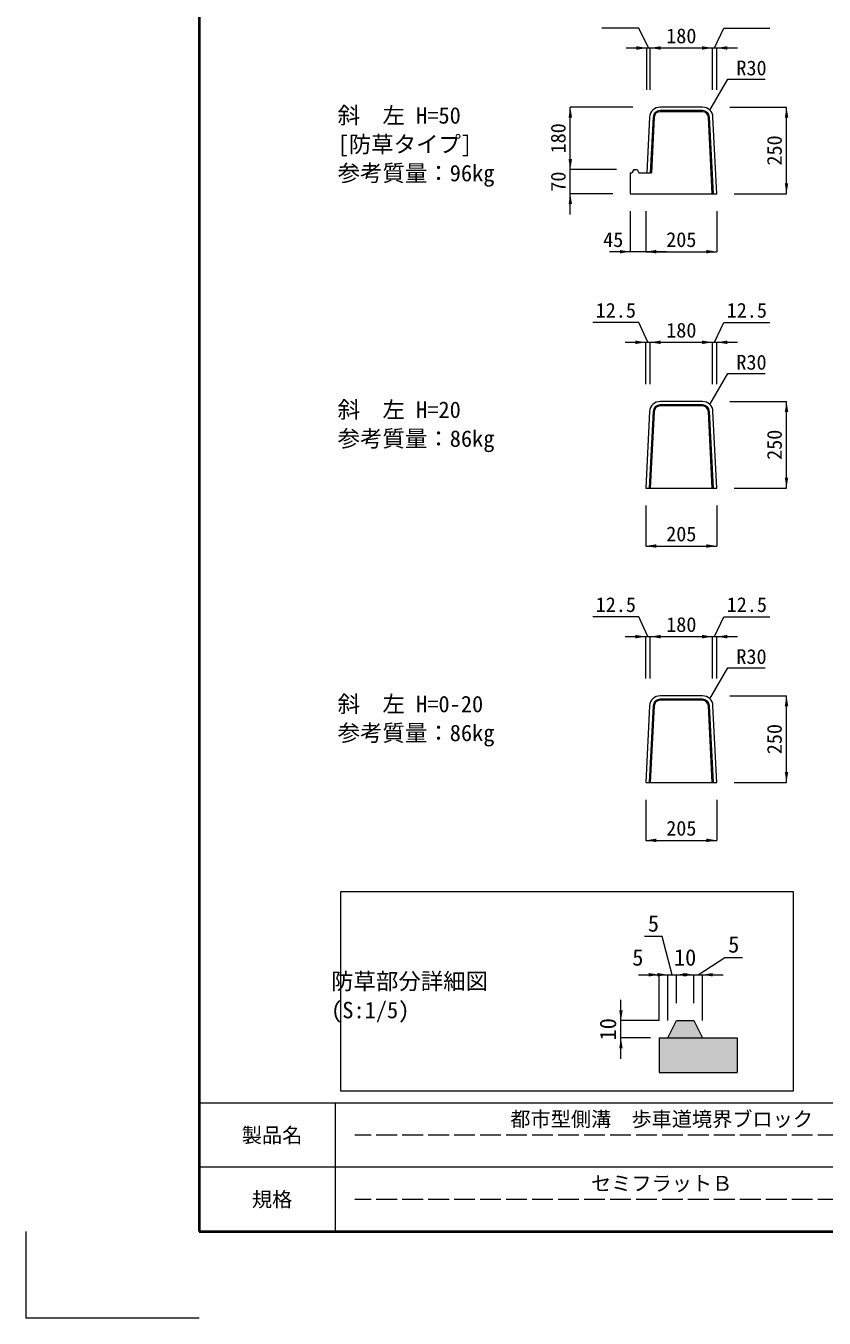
# Model space of a CAD drawing. Units: millimetres at full size, with parts at other scales. Extents: x 162523 to 173523, y 76354 to 83779.
# Drawn here: x 162523 to 164828, y 76354 to 80086 of the extents above; entities that cross this region are included whole.
import ezdxf
from ezdxf.enums import TextEntityAlignment as Align

# ---------------------------------------------------------------- set-up
doc = ezdxf.new("R2010")
doc.units = ezdxf.units.MM
doc.header["$LTSCALE"] = 10
doc.linetypes.add('DASHED', pattern=[7.5, 6, -1.5])
for name, color, linetype, lineweight in [('0_2', 7, 'Continuous', 13), ('Defpoints_3', 7, 'Continuous', 13), ('図枠', 7, 'Continuous', 5), ('寸法線', 7, 'Continuous', 13), ('引出線', 4, 'Continuous', 13), ('本体', 2, 'Continuous', 13), ('目地', 132, 'Continuous', 5), ('補助線', 8, 'Continuous', 13)]:
    doc.layers.add(name, color=color, linetype=linetype, lineweight=lineweight)
doc.layers.add('ハッチング', color=7, linetype='Continuous')
doc.layers.add('文字', color=7, linetype='Continuous')
doc.styles.add('ＭＳ ゴシック', font='')
doc.styles.get('ＭＳ ゴシック').set_extended_font_data('MS Gothic')

# ---------------------------------------------------------------- blocks, each defined once
blk = doc.blocks.new('filled_arrow')
at = {"color": 0, "linetype": 'Continuous', "lineweight": -2}
blk.add_solid([(7.5, 1.25), (0, 0), (7.5, -1.25)], dxfattribs=at)

msp = doc.modelspace()

# ---------------------------------------------------------------- hatches: boundary and pattern name
at = {"layer": 'ハッチング'}
msp.add_hatch(color=256, dxfattribs=at).paths.add_polyline_path([(164576.5, 77062.77), (164576.5, 77162.77), (164476.5, 77162.77), (164451.5, 77212.77), (164401.5, 77212.77), (164376.5, 77162.77), (164351.5, 77162.77), (164351.5, 77062.77)])

# ---------------------------------------------------------------- linework, layer by layer
at = {"layer": '0_2'}
msp.add_lwpolyline([(163432.74, 77586.17), (164738.7, 77586.17), (164738.7, 77009.24), (163432.74, 77009.24)], close=True, dxfattribs=at)
at = {"layer": 'Defpoints_3'}
for p in [(162522.95, 76603.56), (163022.95, 76353.56)]:
    msp.add_line(p, (162522.95, 76353.56), dxfattribs=at)
at = {"layer": '図枠', "lineweight": 40}
for p, q in [((163022.95, 83528.56), (163022.95, 76603.56)), ((163022.95, 76603.56), (167522.95, 76603.56))]:
    msp.add_line(p, q, dxfattribs=at)
at = {"layer": '図枠', "lineweight": 13}
for p, q in [((167522.95, 76974.81), (163022.95, 76974.81)), ((163416.7, 76603.56), (163416.7, 76974.81)), ((166397.95, 76789.18), (163022.95, 76789.18))]:
    msp.add_line(p, q, dxfattribs=at)
at = {"layer": '図枠', "linetype": 'DASHED', "lineweight": 9}
for p, q in [((165244.83, 76882), (163472.95, 76882)), ((165244.83, 76696.37), (163472.95, 76696.37))]:
    msp.add_line(p, q, dxfattribs=at)
at = {"layer": '寸法線'}
for p, q in [((164292.87, 80079.24), (164186.55, 80079.24)), ((164320.84, 80021.74), (164292.87, 80079.24)), ((164511.84, 80021.74), (164538.31, 80079.24)), ((164538.31, 80079.24), (164671.13, 80079.24)), ((164256.09, 80021.74), (164385.59, 80021.74)), ((164316.09, 79900.84), (164316.09, 80021.74)), ((164325.59, 79900.84), (164325.59, 80021.74)), ((164325.59, 80021.74), (164505.59, 80021.74)), ((164325.59, 79900.84), (164325.59, 80021.74)), ((164445.59, 80021.74), (164578.09, 80021.74)), ((164505.59, 79900.84), (164505.59, 80021.74)), ((164505.59, 79900.84), (164505.59, 80021.74)), ((164518.09, 79900.84), (164518.09, 80021.74)), ((164095.03, 79670.84), (164095.03, 79850.84)), ((164275.59, 79850.84), (164095.03, 79850.84)), ((164555.59, 79850.84), (164719.3, 79850.84)), ((164719.3, 79600.84), (164719.3, 79850.84)), ((164095.03, 79540.84), (164095.03, 79730.84)), ((164228.09, 79670.84), (164095.03, 79670.84)), ((164228.09, 79670.84), (164095.03, 79670.84)), ((164218.09, 79600.84), (164095.03, 79600.84)), ((164568.09, 79600.84), (164719.3, 79600.84)), ((164268.09, 79550.84), (164268.09, 79433.42)), ((164313.09, 79550.84), (164313.09, 79433.42)), ((164313.09, 79550.84), (164313.09, 79433.42)), ((164518.09, 79550.84), (164518.09, 79433.42)), ((164373.09, 79433.42), (164208.09, 79433.42)), ((164313.09, 79433.42), (164518.09, 79433.42)), ((164292.87, 79229.24), (164160.05, 79229.24)), ((164319.34, 79171.74), (164292.87, 79229.24)), ((164511.84, 79171.74), (164538.31, 79229.24)), ((164538.31, 79229.24), (164671.13, 79229.24)), ((164253.09, 79171.74), (164385.59, 79171.74)), ((164313.09, 79050.84), (164313.09, 79171.74)), ((164325.59, 79050.84), (164325.59, 79171.74)), ((164325.59, 79171.74), (164505.59, 79171.74)), ((164325.59, 79050.84), (164325.59, 79171.74)), ((164445.59, 79171.74), (164578.09, 79171.74)), ((164505.59, 79050.84), (164505.59, 79171.74)), ((164505.59, 79050.84), (164505.59, 79171.74)), ((164518.09, 79050.84), (164518.09, 79171.74)), ((164555.59, 79000.84), (164719.3, 79000.84)), ((164719.3, 78750.84), (164719.3, 79000.84)), ((164568.09, 78750.84), (164719.3, 78750.84)), ((164313.09, 78700.84), (164313.09, 78583.42)), ((164518.09, 78700.84), (164518.09, 78583.42)), ((164313.09, 78583.42), (164518.09, 78583.42)), ((164292.87, 78379.24), (164160.05, 78379.24)), ((164319.34, 78321.74), (164292.87, 78379.24)), ((164511.84, 78321.74), (164538.31, 78379.24)), ((164538.31, 78379.24), (164671.13, 78379.24)), ((164253.09, 78321.74), (164385.59, 78321.74)), ((164313.09, 78200.84), (164313.09, 78321.74)), ((164325.59, 78200.84), (164325.59, 78321.74)), ((164325.59, 78321.74), (164505.59, 78321.74)), ((164325.59, 78200.84), (164325.59, 78321.74)), ((164445.59, 78321.74), (164578.09, 78321.74)), ((164505.59, 78200.84), (164505.59, 78321.74)), ((164505.59, 78200.84), (164505.59, 78321.74)), ((164518.09, 78200.84), (164518.09, 78321.74)), ((164555.59, 78150.84), (164719.3, 78150.84)), ((164719.3, 77900.84), (164719.3, 78150.84)), ((164568.09, 77900.84), (164719.3, 77900.84)), ((164313.09, 77850.84), (164313.09, 77733.42)), ((164518.09, 77850.84), (164518.09, 77733.42)), ((164313.09, 77733.42), (164518.09, 77733.42)), ((164360.53, 77456.04), (164309.64, 77456.04)), ((164389, 77345.34), (164360.53, 77456.04)), ((164464, 77345.34), (164541.47, 77395.34)), ((164541.47, 77395.34), (164592.36, 77395.34)), ((164291.5, 77345.34), (164436.5, 77345.34)), ((164351.5, 77212.77), (164351.5, 77345.34)), ((164376.5, 77212.77), (164376.5, 77345.34)), ((164376.5, 77345.34), (164401.5, 77345.34)), ((164376.5, 77212.77), (164376.5, 77345.34)), ((164391.5, 77345.34), (164461.5, 77345.34)), ((164391.5, 77345.34), (164536.5, 77345.34)), ((164401.5, 77262.77), (164401.5, 77345.34)), ((164401.5, 77262.77), (164401.5, 77345.34)), ((164451.5, 77262.77), (164451.5, 77345.34)), ((164451.5, 77262.77), (164451.5, 77345.34)), ((164476.5, 77212.77), (164476.5, 77345.34)), ((164241.22, 77102.77), (164241.22, 77272.77)), ((164351.5, 77212.77), (164241.22, 77212.77)), ((164326.5, 77162.77), (164241.22, 77162.77))]:
    msp.add_line(p, q, dxfattribs=at)
at = {"layer": '引出線'}
for points in [[(164497.73, 79842.58), (164549.66, 79931.56), (164657.35, 79931.56)], [(164497.73, 78992.58), (164549.66, 79081.56), (164657.35, 79081.56)], [(164497.73, 78142.58), (164549.66, 78231.56), (164657.35, 78231.56)]]:
    msp.add_lwpolyline(points, dxfattribs=at)
at = {"layer": '本体'}
for p, q in [((164477.05, 79850.84), (164354.13, 79850.84)), ((164324.17, 79822.34), (164316.09, 79660.84)), ((164518.09, 79600.84), (164507.02, 79822.34)), ((164268.09, 79660.84), (164268.09, 79600.84)), ((164268.09, 79660.84), (164273.09, 79660.84)), ((164278.09, 79670.84), (164273.09, 79660.84)), ((164278.09, 79670.84), (164288.09, 79670.84)), ((164288.09, 79670.84), (164293.09, 79660.84)), ((164293.09, 79660.84), (164316.09, 79660.84)), ((164268.09, 79600.84), (164518.09, 79600.84)), ((164324.17, 78972.34), (164313.09, 78750.84)), ((164477.05, 79000.84), (164354.13, 79000.84)), ((164518.09, 78750.84), (164507.02, 78972.34)), ((164313.09, 78750.84), (164518.09, 78750.84)), ((164324.17, 78122.34), (164313.09, 77900.84)), ((164477.05, 78150.84), (164354.13, 78150.84)), ((164518.09, 77900.84), (164507.02, 78122.34)), ((164313.09, 77900.84), (164518.09, 77900.84)), ((164376.5, 77162.77), (164401.5, 77212.77)), ((164401.5, 77212.77), (164451.5, 77212.77)), ((164451.5, 77212.77), (164476.5, 77162.77)), ((164351.5, 77162.77), (164376.5, 77162.77)), ((164476.5, 77162.77), (164576.5, 77162.77))]:
    msp.add_line(p, q, dxfattribs=at)
for centre, start, end in [((164354.13, 79820.84), 90, 177.13759), ((164477.05, 79820.84), 2.86241, 90), ((164354.13, 78970.84), 90, 177.13759), ((164477.05, 78970.84), 2.86241, 90), ((164354.13, 78120.84), 90, 177.13759), ((164477.05, 78120.84), 2.86241, 90)]:
    msp.add_arc(centre, 30, start, end, dxfattribs=at)
at = {"layer": '目地'}
for p, q in [((164477.05, 79840.84), (164354.13, 79840.84)), ((164477.05, 79837.84), (164354.13, 79837.84)), ((164334.15, 79821.84), (164326.1, 79660.84)), ((164337.15, 79821.69), (164329.11, 79660.84)), ((164505.07, 79600.84), (164494.03, 79821.69)), ((164508.08, 79600.84), (164497.03, 79821.84)), ((164316.09, 79660.84), (164329.11, 79660.84)), ((164477.05, 78990.84), (164354.13, 78990.84)), ((164477.05, 78987.84), (164354.13, 78987.84)), ((164334.15, 78971.84), (164323.1, 78750.84)), ((164337.15, 78971.69), (164326.11, 78750.84)), ((164505.07, 78750.84), (164494.03, 78971.69)), ((164508.08, 78750.84), (164497.03, 78971.84)), ((164334.15, 78121.84), (164323.1, 77900.84)), ((164337.15, 78121.69), (164326.11, 77900.84)), ((164477.05, 78140.84), (164354.13, 78140.84)), ((164477.05, 78137.84), (164354.13, 78137.84)), ((164505.07, 77900.84), (164494.03, 78121.69)), ((164508.08, 77900.84), (164497.03, 78121.84))]:
    msp.add_line(p, q, dxfattribs=at)
for centre, radius, start, end in [((164354.13, 79820.84), 20, 90, 177.13759), ((164354.13, 79820.84), 17, 90, 177.13759), ((164477.05, 79820.84), 20, 2.86241, 90), ((164477.05, 79820.84), 17, 2.86241, 90), ((164354.13, 78970.84), 20, 90, 177.13759), ((164354.13, 78970.84), 17, 90, 177.13759), ((164477.05, 78970.84), 20, 2.86241, 90), ((164477.05, 78970.84), 17, 2.86241, 90), ((164354.13, 78120.84), 20, 90, 177.13759), ((164354.13, 78120.84), 17, 90, 177.13759), ((164477.05, 78120.84), 20, 2.86241, 90), ((164477.05, 78120.84), 17, 2.86241, 90)]:
    msp.add_arc(centre, radius, start, end, dxfattribs=at)
at = {"layer": '補助線'}
for p, q in [((164351.5, 77162.77), (164351.5, 77062.77)), ((164376.5, 77162.77), (164476.5, 77162.77)), ((164576.5, 77162.77), (164576.5, 77062.77)), ((164351.5, 77062.77), (164576.5, 77062.77))]:
    msp.add_line(p, q, dxfattribs=at)

# ---------------------------------------------------------------- block references
at = {"layer": '寸法線', "xscale": 4, "yscale": 4}
for p, rotation in [((164316.09, 80021.74), 180), ((164505.59, 80021.74), 180), ((164505.59, 80021.74), 180), ((164095.03, 79850.84), 270), ((164719.3, 79850.84), 270), ((164095.03, 79670.84), 90), ((164095.03, 79670.84), 90), ((164719.3, 79600.84), 90), ((164095.03, 79600.84), 270), ((164268.09, 79433.42), 180), ((164518.09, 79433.42), 180), ((164313.09, 79171.74), 180), ((164505.59, 79171.74), 180), ((164505.59, 79171.74), 180), ((164719.3, 79000.84), 270), ((164719.3, 78750.84), 90), ((164518.09, 78583.42), 180), ((164313.09, 78321.74), 180), ((164505.59, 78321.74), 180), ((164505.59, 78321.74), 180), ((164719.3, 78150.84), 270), ((164719.3, 77900.84), 90), ((164518.09, 77733.42), 180), ((164351.5, 77345.34), 180), ((164376.5, 77345.34), 180), ((164451.5, 77345.34), 180), ((164451.5, 77345.34), 180), ((164241.22, 77212.77), 90), ((164241.22, 77162.77), 270)]:
    msp.add_blockref('filled_arrow', p, dxfattribs=dict(at, rotation=rotation))
for p in [(164325.59, 80021.74), (164325.59, 80021.74), (164518.09, 80021.74), (164313.09, 79433.42), (164313.09, 79433.42), (164325.59, 79171.74), (164325.59, 79171.74), (164518.09, 79171.74), (164313.09, 78583.42), (164325.59, 78321.74), (164325.59, 78321.74), (164518.09, 78321.74), (164313.09, 77733.42), (164401.5, 77345.34), (164476.5, 77345.34)]:
    msp.add_blockref('filled_arrow', p, dxfattribs=at)
at = {"layer": '引出線', "xscale": 0.16, "yscale": 0.16, "rotation": 59.7}
for p in [(164497.73, 79842.58), (164497.73, 78992.58), (164497.73, 78142.58)]:
    msp.add_blockref('filled_arrow', p, dxfattribs=at)

# ---------------------------------------------------------------- texts
at = {"layer": '0_2', "style": 'ＭＳ ゴシック'}
for s, p in [('防草部分詳細図\u3000', (163404.35, 77350.37)), ('(S:1/5)', (163404.35, 77267.04))]:
    msp.add_text(s, height=47.47, dxfattribs=at).set_placement(p, align=Align.TOP_LEFT)
at = {"layer": '図枠', "style": 'ＭＳ ゴシック'}
for s, p in [('都市型側溝\u3000歩車道境界ブロック', (164358.89, 76928.4)), ('製品名', (163233.89, 76882)), ('セミフラットＢ', (164358.89, 76742.78)), ('規格', (163233.89, 76696.37))]:
    msp.add_text(s, height=42.72, dxfattribs=at).set_placement(p, align=Align.MIDDLE_CENTER)
at = {"layer": '寸法線', "style": 'ＭＳ ゴシック'}
for s, height, p in [('180', 42.72, (164415.59, 80056.74)), ('45', 42.72, (164218.99, 79468.42)), ('205', 42.72, (164415.59, 79468.42)), ('12.5', 42.72, (164226.46, 79264.24)), ('12.5', 42.72, (164604.72, 79264.24)), ('180', 42.72, (164415.59, 79206.74)), ('205', 42.72, (164415.59, 78618.42)), ('12.5', 42.72, (164226.46, 78414.24)), ('12.5', 42.72, (164604.72, 78414.24)), ('180', 42.72, (164415.59, 78356.74)), ('205', 42.72, (164415.59, 77768.42)), ('5', 47.47, (164335.09, 77493.54)), ('5', 47.47, (164566.91, 77432.84)), ('5', 47.47, (164290.01, 77395.34)), ('10', 47.47, (164426.5, 77395.34))]:
    msp.add_text(s, height=height, dxfattribs=at).set_placement(p, align=Align.MIDDLE_CENTER)
for s, height, p in [('180', 42.72, (164060.03, 79760.84)), ('250', 42.72, (164684.3, 79725.84)), ('70', 42.72, (164060.03, 79635.84)), ('250', 42.72, (164684.3, 78875.84)), ('250', 42.72, (164684.3, 78025.84)), ('10', 47.47, (164203.72, 77187.77))]:
    msp.add_text(s, height=height, rotation=90, dxfattribs=at).set_placement(p, align=Align.MIDDLE_CENTER)
at = {"layer": '引出線', "style": 'ＭＳ ゴシック'}
for p in [(164574.66, 79985.56), (164574.66, 79135.56), (164574.66, 78285.56)]:
    msp.add_text('R30', height=42.72, dxfattribs=at).set_placement(p, align=Align.TOP_LEFT)
at = {"layer": '文字', "style": 'ＭＳ ゴシック'}
for s, p in [('斜\u3000左 H=50', (163423.17, 79850.84)), ('[防草タイプ]', (163423.17, 79767.51)), ('参考質量：96kg', (163423.17, 79684.18)), ('斜\u3000左 H=20', (163423.17, 79000.84)), ('参考質量：86kg', (163423.17, 78917.51)), ('斜\u3000左 H=0-20', (163423.17, 78150.84)), ('参考質量：86kg', (163423.17, 78067.51))]:
    msp.add_text(s, height=47.47, dxfattribs=at).set_placement(p, align=Align.TOP_LEFT)

doc.saveas('drawing.dxf')
